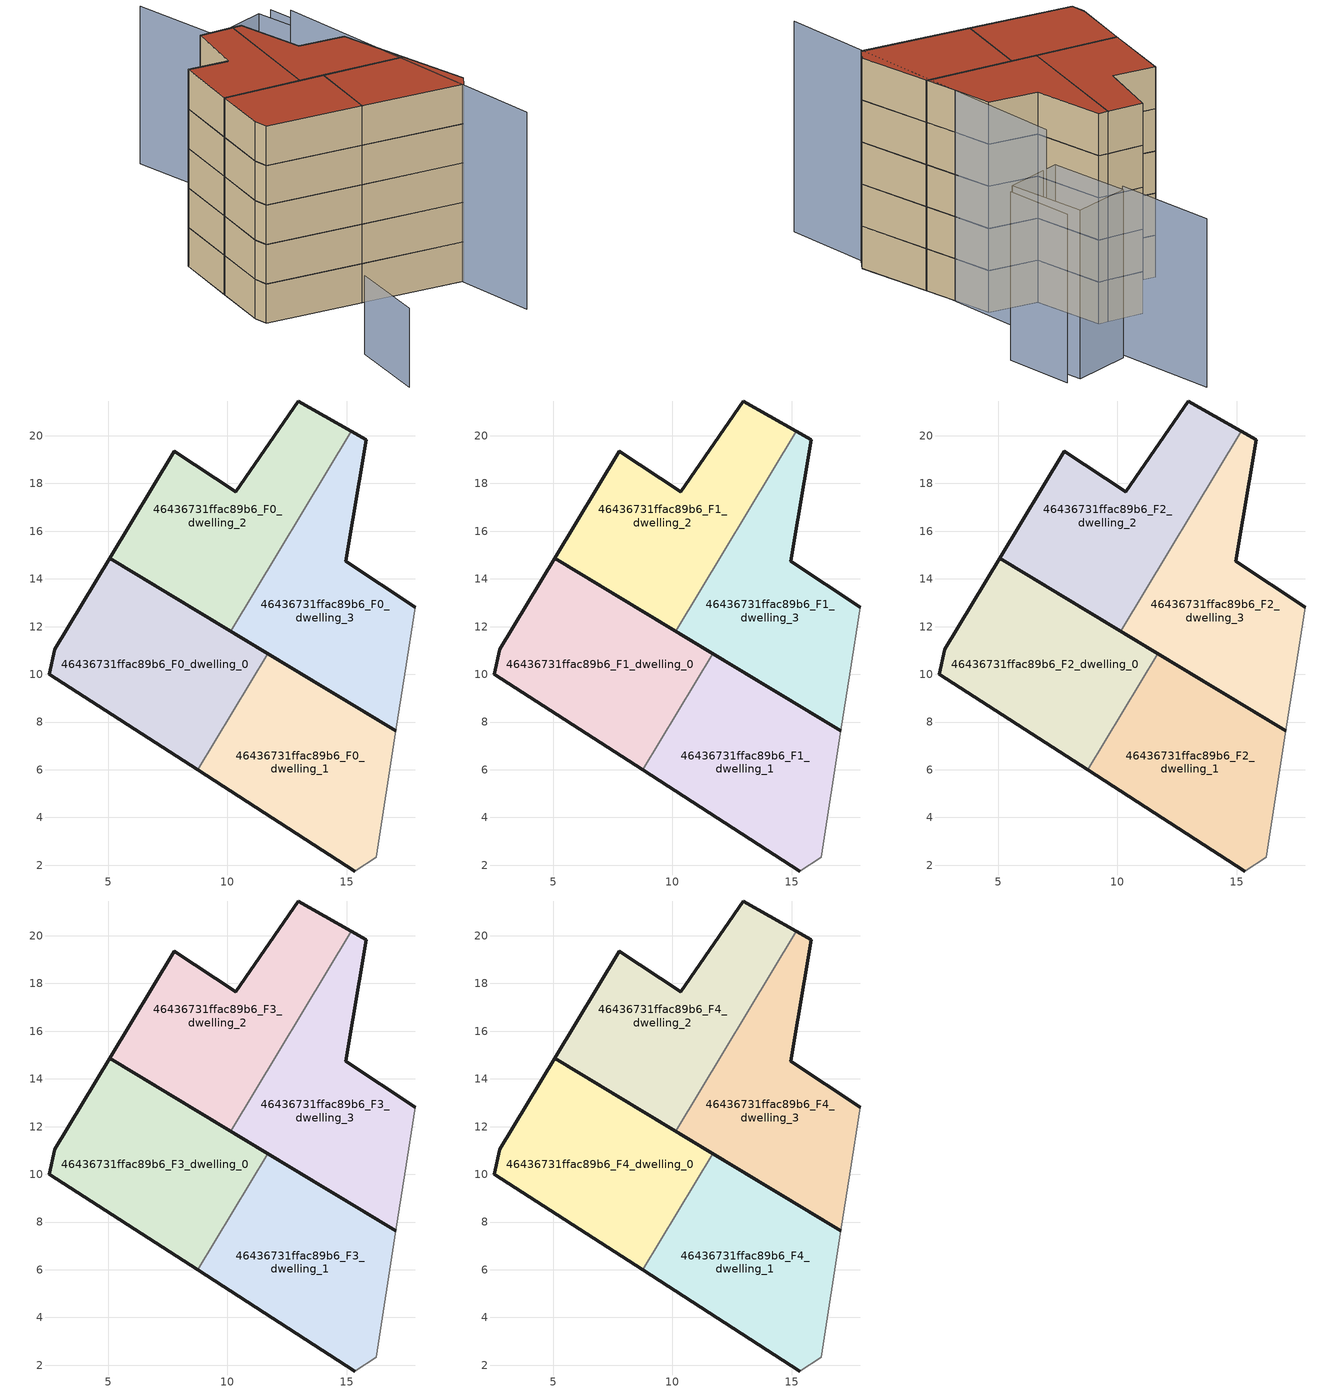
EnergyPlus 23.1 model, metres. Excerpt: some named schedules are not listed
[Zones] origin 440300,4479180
46436731ffac89b6_F0_dwelling_0
 floor ground (EU_floor_Construction): 8.76,5.99 11.7,10.87 5.08,14.87 2.77,11.05 2.53,10.01 z0
 wall outside (EU_wall_Construction): 8.76,5.99 2.53,10.01 2.77,11.05 5.08,14.87 11.7,10.87 z0:3
 wall to 46436731ffac89b6_F0_dwelling_1 (EU_wall_Construction): 11.7,10.87 8.76,5.99 z0:3
46436731ffac89b6_F0_dwelling_1
 floor ground (EU_floor_Construction): 16.24,2.34 17.07,7.63 11.7,10.87 8.76,5.99 15.33,1.76 z0
 wall outside (EU_wall_Construction): 11.7,10.87 17.07,7.63 / 15.33,1.76 8.76,5.99 z0:3
 wall adiabatic (EU_wall_Construction): 17.07,7.63 16.24,2.34 15.33,1.76 z0:3
46436731ffac89b6_F0_dwelling_2
 floor ground (EU_floor_Construction): 10.15,11.81 15.2,20.18 12.97,21.46 10.35,17.65 7.78,19.36 5.08,14.87 z0
 wall outside (EU_wall_Construction): 10.15,11.81 5.08,14.87 7.78,19.36 10.35,17.65 12.97,21.46 15.2,20.18 z0:3
 wall to 46436731ffac89b6_F0_dwelling_3 (EU_wall_Construction): 15.2,20.18 10.15,11.81 z0:3
46436731ffac89b6_F0_dwelling_3
 floor ground (EU_floor_Construction): 17.07,7.63 17.44,10.01 17.89,12.82 14.96,14.74 15.82,19.83 15.2,20.18 10.15,11.81 z0
 wall outside (EU_wall_Construction): 15.2,20.18 15.82,19.83 14.96,14.74 17.89,12.82 / 17.07,7.63 10.15,11.81 z0:3
 wall adiabatic (EU_wall_Construction): 17.89,12.82 17.44,10.01 17.07,7.63 z0:3
46436731ffac89b6_F1_dwelling_0
 floor to 46436731ffac89b6_F0_dwelling_0 (EU_floor_Construction): 8.76,5.99 11.7,10.87 5.08,14.87 2.77,11.05 2.53,10.01 z3
 wall outside (EU_wall_Construction): 8.76,5.99 2.53,10.01 2.77,11.05 5.08,14.87 11.7,10.87 z3:6
 wall to 46436731ffac89b6_F1_dwelling_1 (EU_wall_Construction): 11.7,10.87 8.76,5.99 z3:6
46436731ffac89b6_F1_dwelling_1
 floor to 46436731ffac89b6_F0_dwelling_1 (EU_floor_Construction): 16.24,2.34 17.07,7.63 11.7,10.87 8.76,5.99 15.33,1.76 z3
 wall outside (EU_wall_Construction): 11.7,10.87 17.07,7.63 / 15.33,1.76 8.76,5.99 z3:6
 wall adiabatic (EU_wall_Construction): 17.07,7.63 16.24,2.34 15.33,1.76 z3:6
46436731ffac89b6_F1_dwelling_2
 floor to 46436731ffac89b6_F0_dwelling_2 (EU_floor_Construction): 10.15,11.81 15.2,20.18 12.97,21.46 10.35,17.65 7.78,19.36 5.08,14.87 z3
 wall outside (EU_wall_Construction): 10.15,11.81 5.08,14.87 7.78,19.36 10.35,17.65 12.97,21.46 15.2,20.18 z3:6
 wall to 46436731ffac89b6_F1_dwelling_3 (EU_wall_Construction): 15.2,20.18 10.15,11.81 z3:6
46436731ffac89b6_F1_dwelling_3
 floor to 46436731ffac89b6_F0_dwelling_3 (EU_floor_Construction): 17.07,7.63 17.44,10.01 17.89,12.82 14.96,14.74 15.82,19.83 15.2,20.18 10.15,11.81 z3
 wall outside (EU_wall_Construction): 15.2,20.18 15.82,19.83 14.96,14.74 17.89,12.82 / 17.07,7.63 10.15,11.81 z3:6
 wall adiabatic (EU_wall_Construction): 17.89,12.82 17.44,10.01 17.07,7.63 z3:6
46436731ffac89b6_F2_dwelling_0
 floor to 46436731ffac89b6_F1_dwelling_0 (EU_floor_Construction): 8.76,5.99 11.7,10.87 5.08,14.87 2.77,11.05 2.53,10.01 z6
 wall outside (EU_wall_Construction): 8.76,5.99 2.53,10.01 2.77,11.05 5.08,14.87 11.7,10.87 z6:9
 wall to 46436731ffac89b6_F2_dwelling_1 (EU_wall_Construction): 11.7,10.87 8.76,5.99 z6:9
46436731ffac89b6_F2_dwelling_1
 floor to 46436731ffac89b6_F1_dwelling_1 (EU_floor_Construction): 16.24,2.34 17.07,7.63 11.7,10.87 8.76,5.99 15.33,1.76 z6
 wall outside (EU_wall_Construction): 11.7,10.87 17.07,7.63 / 15.33,1.76 8.76,5.99 z6:9
 wall adiabatic (EU_wall_Construction): 17.07,7.63 16.24,2.34 15.33,1.76 z6:9
46436731ffac89b6_F2_dwelling_2
 floor to 46436731ffac89b6_F1_dwelling_2 (EU_floor_Construction): 10.15,11.81 15.2,20.18 12.97,21.46 10.35,17.65 7.78,19.36 5.08,14.87 z6
 wall outside (EU_wall_Construction): 10.15,11.81 5.08,14.87 7.78,19.36 10.35,17.65 12.97,21.46 15.2,20.18 z6:9
 wall to 46436731ffac89b6_F2_dwelling_3 (EU_wall_Construction): 15.2,20.18 10.15,11.81 z6:9
46436731ffac89b6_F2_dwelling_3
 floor to 46436731ffac89b6_F1_dwelling_3 (EU_floor_Construction): 17.07,7.63 17.44,10.01 17.89,12.82 14.96,14.74 15.82,19.83 15.2,20.18 10.15,11.81 z6
 wall outside (EU_wall_Construction): 15.2,20.18 15.82,19.83 14.96,14.74 17.89,12.82 / 17.07,7.63 10.15,11.81 z6:9
 wall adiabatic (EU_wall_Construction): 17.89,12.82 17.44,10.01 17.07,7.63 z6:9
46436731ffac89b6_F3_dwelling_0
 floor to 46436731ffac89b6_F2_dwelling_0 (EU_floor_Construction): 8.76,5.99 11.7,10.87 5.08,14.87 2.77,11.05 2.53,10.01 z9
 wall outside (EU_wall_Construction): 8.76,5.99 2.53,10.01 2.77,11.05 5.08,14.87 11.7,10.87 z9:12
 wall to 46436731ffac89b6_F3_dwelling_1 (EU_wall_Construction): 11.7,10.87 8.76,5.99 z9:12
46436731ffac89b6_F3_dwelling_1
 floor to 46436731ffac89b6_F2_dwelling_1 (EU_floor_Construction): 16.24,2.34 17.07,7.63 11.7,10.87 8.76,5.99 15.33,1.76 z9
 wall outside (EU_wall_Construction): 11.7,10.87 17.07,7.63 / 15.33,1.76 8.76,5.99 z9:12
 wall adiabatic (EU_wall_Construction): 17.07,7.63 16.24,2.34 15.33,1.76 z9:12
46436731ffac89b6_F3_dwelling_2
 floor to 46436731ffac89b6_F2_dwelling_2 (EU_floor_Construction): 10.15,11.81 15.2,20.18 12.97,21.46 10.35,17.65 7.78,19.36 5.08,14.87 z9
 wall outside (EU_wall_Construction): 10.15,11.81 5.08,14.87 7.78,19.36 10.35,17.65 12.97,21.46 15.2,20.18 z9:12
 wall to 46436731ffac89b6_F3_dwelling_3 (EU_wall_Construction): 15.2,20.18 10.15,11.81 z9:12
46436731ffac89b6_F3_dwelling_3
 floor to 46436731ffac89b6_F2_dwelling_3 (EU_floor_Construction): 17.07,7.63 17.44,10.01 17.89,12.82 14.96,14.74 15.82,19.83 15.2,20.18 10.15,11.81 z9
 wall outside (EU_wall_Construction): 15.2,20.18 15.82,19.83 14.96,14.74 17.89,12.82 / 17.07,7.63 10.15,11.81 z9:12
 wall adiabatic (EU_wall_Construction): 17.89,12.82 17.44,10.01 17.07,7.63 z9:12
46436731ffac89b6_F4_dwelling_0
 floor to 46436731ffac89b6_F3_dwelling_0 (EU_floor_Construction): 8.76,5.99 11.7,10.87 5.08,14.87 2.77,11.05 2.53,10.01 z12
 wall outside (EU_wall_Construction): 8.76,5.99 2.53,10.01 2.77,11.05 5.08,14.87 11.7,10.87 z12:15
 wall to 46436731ffac89b6_F4_dwelling_1 (EU_wall_Construction): 11.7,10.87 8.76,5.99 z12:15
 roof outside (EU_roof_Construction): 11.7,10.87 8.76,5.99 2.53,10.01 2.77,11.05 5.08,14.87 z15
46436731ffac89b6_F4_dwelling_1
 floor to 46436731ffac89b6_F3_dwelling_1 (EU_floor_Construction): 16.24,2.34 17.07,7.63 11.7,10.87 8.76,5.99 15.33,1.76 z12
 wall outside (EU_wall_Construction): 11.7,10.87 17.07,7.63 / 15.33,1.76 8.76,5.99 z12:15
 wall adiabatic (EU_wall_Construction): 17.07,7.63 16.24,2.34 15.33,1.76 z12:15
 roof outside (EU_roof_Construction): 17.07,7.63 16.24,2.34 15.33,1.76 8.76,5.99 11.7,10.87 z15
46436731ffac89b6_F4_dwelling_2
 floor to 46436731ffac89b6_F3_dwelling_2 (EU_floor_Construction): 10.15,11.81 15.2,20.18 12.97,21.46 10.35,17.65 7.78,19.36 5.08,14.87 z12
 wall outside (EU_wall_Construction): 10.15,11.81 5.08,14.87 7.78,19.36 10.35,17.65 12.97,21.46 15.2,20.18 z12:15
 wall to 46436731ffac89b6_F4_dwelling_3 (EU_wall_Construction): 15.2,20.18 10.15,11.81 z12:15
 roof outside (EU_roof_Construction): 15.2,20.18 10.15,11.81 5.08,14.87 7.78,19.36 10.35,17.65 12.97,21.46 z15
46436731ffac89b6_F4_dwelling_3
 floor to 46436731ffac89b6_F3_dwelling_3 (EU_floor_Construction): 17.07,7.63 17.44,10.01 17.89,12.82 14.96,14.74 15.82,19.83 15.2,20.18 10.15,11.81 z12
 wall outside (EU_wall_Construction): 15.2,20.18 15.82,19.83 14.96,14.74 17.89,12.82 / 17.07,7.63 10.15,11.81 z12:15
 wall adiabatic (EU_wall_Construction): 17.89,12.82 17.44,10.01 17.07,7.63 z12:15
 roof outside (EU_roof_Construction): 15.82,19.83 14.96,14.74 17.89,12.82 17.44,10.01 17.07,7.63 10.15,11.81 15.2,20.18 z15
shading: 1.61,1.6 -1.41,-3.71 z0:6; 13.59,-4.29 19.62,18.12 z0:15; 23.4,17.7 24.53,22.6 / 19.01,23.5 20.53,30.67 / 23.6,23.01 22.55,17.32 / 22.55,17.32 18.4,18.08 / 18.4,18.08 19.44,23.77 / 19.44,23.77 23.6,23.01 z0:12
[Building]
EU S2 Campaign: North Axis=0; Terrain=City; Solar Distribution=FullExterior
[Site:Location]
Madrid: Latitude=40.5; Longitude=-3.5; Time Zone=1; Elevation=609
[SizingPeriod:WeatherFileDays]
AnnualSizingPeriod: Begin Month=1; Begin Day of Month=1; End Month=12; End Day of Month=31; Day of Week for Start Day=Monday; Use Weather File Daylight Saving Period=No; Use Weather File Rain and Snow Indicators=No
[MATERIAL]
EU_InternalMass_Material: Roughness=MediumRough; Thickness=0.1; Conductivity=1; Density=1800; Specific Heat=900; Thermal Absorptance=0.9; Solar Absorptance=0.7; Visible Absorptance=0.7
[MATERIAL:NOMASS] Roughness=MediumRough; Thermal Absorptance=0.9; Solar Absorptance=0.7; Visible Absorptance=0.7
Name | Thermal Resistance
EU_wall_NoMass | 1.60022
EU_roof_NoMass | 1.57597
EU_floor_NoMass | 0.470652
[CONSTRUCTION]
EU_wall_Construction: EU_wall_NoMass
EU_roof_Construction: EU_roof_NoMass
EU_floor_Construction: EU_floor_NoMass
EU_InternalMass_Construction: EU_InternalMass_Material
[ZONE] Type=1; Multiplier=1; Ceiling Height=autocalculate; Floor Area=autocalculate; Part of Total Floor Area=Yes
Name | Volume
46436731ffac89b6_F0_dwelling_0; 46436731ffac89b6_F1_dwelling_0; 46436731ffac89b6_F2_dwelling_0; 46436731ffac89b6_F3_dwelling_0; 46436731ffac89b6_F4_dwelling_0; 46436731ffac89b6_F0_dwelling_2; 46436731ffac89b6_F1_dwelling_2; 46436731ffac89b6_F2_dwelling_2; 46436731ffac89b6_F3_dwelling_2; 46436731ffac89b6_F4_dwelling_2 | 129.042
46436731ffac89b6_F0_dwelling_1; 46436731ffac89b6_F1_dwelling_1; 46436731ffac89b6_F2_dwelling_1; 46436731ffac89b6_F3_dwelling_1; 46436731ffac89b6_F4_dwelling_1 | 129.037
46436731ffac89b6_F0_dwelling_3; 46436731ffac89b6_F1_dwelling_3; 46436731ffac89b6_F2_dwelling_3; 46436731ffac89b6_F3_dwelling_3; 46436731ffac89b6_F4_dwelling_3 | 129.047
[INTERNALMASS] Construction=EU_InternalMass_Construction
Name | Zone or ZoneList | Surface Area
46436731ffac89b6_F0_dwelling_0_EU_InternalMass | 46436731ffac89b6_F0_dwelling_0 | 43.0139
46436731ffac89b6_F0_dwelling_1_EU_InternalMass | 46436731ffac89b6_F0_dwelling_1 | 43.014
46436731ffac89b6_F0_dwelling_2_EU_InternalMass | 46436731ffac89b6_F0_dwelling_2 | 43.0142
46436731ffac89b6_F0_dwelling_3_EU_InternalMass | 46436731ffac89b6_F0_dwelling_3 | 43.0155
46436731ffac89b6_F1_dwelling_0_EU_InternalMass | 46436731ffac89b6_F1_dwelling_0 | 43.0139
46436731ffac89b6_F1_dwelling_1_EU_InternalMass | 46436731ffac89b6_F1_dwelling_1 | 43.014
46436731ffac89b6_F1_dwelling_2_EU_InternalMass | 46436731ffac89b6_F1_dwelling_2 | 43.0142
46436731ffac89b6_F1_dwelling_3_EU_InternalMass | 46436731ffac89b6_F1_dwelling_3 | 43.0155
46436731ffac89b6_F2_dwelling_0_EU_InternalMass | 46436731ffac89b6_F2_dwelling_0 | 43.0139
46436731ffac89b6_F2_dwelling_1_EU_InternalMass | 46436731ffac89b6_F2_dwelling_1 | 43.014
46436731ffac89b6_F2_dwelling_2_EU_InternalMass | 46436731ffac89b6_F2_dwelling_2 | 43.0142
46436731ffac89b6_F2_dwelling_3_EU_InternalMass | 46436731ffac89b6_F2_dwelling_3 | 43.0155
46436731ffac89b6_F3_dwelling_0_EU_InternalMass | 46436731ffac89b6_F3_dwelling_0 | 43.0139
46436731ffac89b6_F3_dwelling_1_EU_InternalMass | 46436731ffac89b6_F3_dwelling_1 | 43.014
46436731ffac89b6_F3_dwelling_2_EU_InternalMass | 46436731ffac89b6_F3_dwelling_2 | 43.0142
46436731ffac89b6_F3_dwelling_3_EU_InternalMass | 46436731ffac89b6_F3_dwelling_3 | 43.0155
46436731ffac89b6_F4_dwelling_0_EU_InternalMass | 46436731ffac89b6_F4_dwelling_0 | 43.0139
46436731ffac89b6_F4_dwelling_1_EU_InternalMass | 46436731ffac89b6_F4_dwelling_1 | 43.014
46436731ffac89b6_F4_dwelling_2_EU_InternalMass | 46436731ffac89b6_F4_dwelling_2 | 43.0142
46436731ffac89b6_F4_dwelling_3_EU_InternalMass | 46436731ffac89b6_F4_dwelling_3 | 43.0155
[OTHEREQUIPMENT] Fuel Type=Electricity; Design Level Calculation Method=Watts/Area; Power per Zone Floor Area=1; Fraction Latent=0; Fraction Radiant=0; Fraction Lost=0; Carbon Dioxide Generation Rate=0; EndUse Subcategory=EU_Step8_InternalGains
Name | Zone or ZoneList or Space or SpaceList | Schedule
EU_Step8_InternalGain_46436731ffac89b6_F0_dwelling_0_f000 | 46436731ffac89b6_F0_dwelling_0 | EU_Step8_GainSchedule_46436731ffac89b6_F0_dwelling_0_f000
EU_Step8_InternalGain_46436731ffac89b6_F0_dwelling_1_f000 | 46436731ffac89b6_F0_dwelling_1 | EU_Step8_GainSchedule_46436731ffac89b6_F0_dwelling_1_f000
EU_Step8_InternalGain_46436731ffac89b6_F0_dwelling_2_f000 | 46436731ffac89b6_F0_dwelling_2 | EU_Step8_GainSchedule_46436731ffac89b6_F0_dwelling_2_f000
EU_Step8_InternalGain_46436731ffac89b6_F0_dwelling_3_f000 | 46436731ffac89b6_F0_dwelling_3 | EU_Step8_GainSchedule_46436731ffac89b6_F0_dwelling_3_f000
EU_Step8_InternalGain_46436731ffac89b6_F1_dwelling_0_f000 | 46436731ffac89b6_F1_dwelling_0 | EU_Step8_GainSchedule_46436731ffac89b6_F1_dwelling_0_f000
EU_Step8_InternalGain_46436731ffac89b6_F1_dwelling_1_f000 | 46436731ffac89b6_F1_dwelling_1 | EU_Step8_GainSchedule_46436731ffac89b6_F1_dwelling_1_f000
EU_Step8_InternalGain_46436731ffac89b6_F1_dwelling_2_f000 | 46436731ffac89b6_F1_dwelling_2 | EU_Step8_GainSchedule_46436731ffac89b6_F1_dwelling_2_f000
EU_Step8_InternalGain_46436731ffac89b6_F1_dwelling_3_f000 | 46436731ffac89b6_F1_dwelling_3 | EU_Step8_GainSchedule_46436731ffac89b6_F1_dwelling_3_f000
EU_Step8_InternalGain_46436731ffac89b6_F2_dwelling_0_f000 | 46436731ffac89b6_F2_dwelling_0 | EU_Step8_GainSchedule_46436731ffac89b6_F2_dwelling_0_f000
EU_Step8_InternalGain_46436731ffac89b6_F2_dwelling_1_f000 | 46436731ffac89b6_F2_dwelling_1 | EU_Step8_GainSchedule_46436731ffac89b6_F2_dwelling_1_f000
EU_Step8_InternalGain_46436731ffac89b6_F2_dwelling_2_f000 | 46436731ffac89b6_F2_dwelling_2 | EU_Step8_GainSchedule_46436731ffac89b6_F2_dwelling_2_f000
EU_Step8_InternalGain_46436731ffac89b6_F2_dwelling_3_f000 | 46436731ffac89b6_F2_dwelling_3 | EU_Step8_GainSchedule_46436731ffac89b6_F2_dwelling_3_f000
EU_Step8_InternalGain_46436731ffac89b6_F3_dwelling_0_f000 | 46436731ffac89b6_F3_dwelling_0 | EU_Step8_GainSchedule_46436731ffac89b6_F3_dwelling_0_f000
EU_Step8_InternalGain_46436731ffac89b6_F3_dwelling_1_f000 | 46436731ffac89b6_F3_dwelling_1 | EU_Step8_GainSchedule_46436731ffac89b6_F3_dwelling_1_f000
EU_Step8_InternalGain_46436731ffac89b6_F3_dwelling_2_f000 | 46436731ffac89b6_F3_dwelling_2 | EU_Step8_GainSchedule_46436731ffac89b6_F3_dwelling_2_f000
EU_Step8_InternalGain_46436731ffac89b6_F3_dwelling_3_f000 | 46436731ffac89b6_F3_dwelling_3 | EU_Step8_GainSchedule_46436731ffac89b6_F3_dwelling_3_f000
EU_Step8_InternalGain_46436731ffac89b6_F4_dwelling_0_f000 | 46436731ffac89b6_F4_dwelling_0 | EU_Step8_GainSchedule_46436731ffac89b6_F4_dwelling_0_f000
EU_Step8_InternalGain_46436731ffac89b6_F4_dwelling_1_f000 | 46436731ffac89b6_F4_dwelling_1 | EU_Step8_GainSchedule_46436731ffac89b6_F4_dwelling_1_f000
EU_Step8_InternalGain_46436731ffac89b6_F4_dwelling_2_f000 | 46436731ffac89b6_F4_dwelling_2 | EU_Step8_GainSchedule_46436731ffac89b6_F4_dwelling_2_f000
EU_Step8_InternalGain_46436731ffac89b6_F4_dwelling_3_f000 | 46436731ffac89b6_F4_dwelling_3 | EU_Step8_GainSchedule_46436731ffac89b6_F4_dwelling_3_f000
[ZONEVENTILATION:DESIGNFLOWRATE] Schedule=EU_AlwaysOn; Design Flow Rate Calculation Method=AirChanges/Hour; Air Changes per Hour=0.480704; Ventilation Type=Natural; Fan Pressure Rise=0; Fan Total Efficiency=1; Constant Term Coefficient=1; Temperature Term Coefficient=0; Velocity Term Coefficient=0; Velocity Squared Term Coefficient=0; Minimum Indoor Temperature=-100; Maximum Indoor Temperature=100; Delta Temperature=-100; Minimum Outdoor Temperature=-100; Maximum Outdoor Temperature=100; Maximum Wind Speed=40
Name | Zone or ZoneList or Space or SpaceList
EU_ConstantAir_46436731ffac89b6_F0_dwelling_0 | 46436731ffac89b6_F0_dwelling_0
EU_ConstantAir_46436731ffac89b6_F0_dwelling_1 | 46436731ffac89b6_F0_dwelling_1
EU_ConstantAir_46436731ffac89b6_F0_dwelling_2 | 46436731ffac89b6_F0_dwelling_2
EU_ConstantAir_46436731ffac89b6_F0_dwelling_3 | 46436731ffac89b6_F0_dwelling_3
EU_ConstantAir_46436731ffac89b6_F1_dwelling_0 | 46436731ffac89b6_F1_dwelling_0
EU_ConstantAir_46436731ffac89b6_F1_dwelling_1 | 46436731ffac89b6_F1_dwelling_1
EU_ConstantAir_46436731ffac89b6_F1_dwelling_2 | 46436731ffac89b6_F1_dwelling_2
EU_ConstantAir_46436731ffac89b6_F1_dwelling_3 | 46436731ffac89b6_F1_dwelling_3
EU_ConstantAir_46436731ffac89b6_F2_dwelling_0 | 46436731ffac89b6_F2_dwelling_0
EU_ConstantAir_46436731ffac89b6_F2_dwelling_1 | 46436731ffac89b6_F2_dwelling_1
EU_ConstantAir_46436731ffac89b6_F2_dwelling_2 | 46436731ffac89b6_F2_dwelling_2
EU_ConstantAir_46436731ffac89b6_F2_dwelling_3 | 46436731ffac89b6_F2_dwelling_3
EU_ConstantAir_46436731ffac89b6_F3_dwelling_0 | 46436731ffac89b6_F3_dwelling_0
EU_ConstantAir_46436731ffac89b6_F3_dwelling_1 | 46436731ffac89b6_F3_dwelling_1
EU_ConstantAir_46436731ffac89b6_F3_dwelling_2 | 46436731ffac89b6_F3_dwelling_2
EU_ConstantAir_46436731ffac89b6_F3_dwelling_3 | 46436731ffac89b6_F3_dwelling_3
EU_ConstantAir_46436731ffac89b6_F4_dwelling_0 | 46436731ffac89b6_F4_dwelling_0
EU_ConstantAir_46436731ffac89b6_F4_dwelling_1 | 46436731ffac89b6_F4_dwelling_1
EU_ConstantAir_46436731ffac89b6_F4_dwelling_2 | 46436731ffac89b6_F4_dwelling_2
EU_ConstantAir_46436731ffac89b6_F4_dwelling_3 | 46436731ffac89b6_F4_dwelling_3
[HVACTEMPLATE:THERMOSTAT] Constant Heating Setpoint=20; Constant Cooling Setpoint=50
EU_HeatOnly_46436731ffac89b6_F0_dwelling_0; EU_HeatOnly_46436731ffac89b6_F0_dwelling_1; EU_HeatOnly_46436731ffac89b6_F0_dwelling_2; EU_HeatOnly_46436731ffac89b6_F0_dwelling_3; EU_HeatOnly_46436731ffac89b6_F1_dwelling_0; EU_HeatOnly_46436731ffac89b6_F1_dwelling_1; EU_HeatOnly_46436731ffac89b6_F1_dwelling_2; EU_HeatOnly_46436731ffac89b6_F1_dwelling_3; EU_HeatOnly_46436731ffac89b6_F2_dwelling_0; EU_HeatOnly_46436731ffac89b6_F2_dwelling_1; EU_HeatOnly_46436731ffac89b6_F2_dwelling_2; EU_HeatOnly_46436731ffac89b6_F2_dwelling_3; EU_HeatOnly_46436731ffac89b6_F3_dwelling_0; EU_HeatOnly_46436731ffac89b6_F3_dwelling_1
